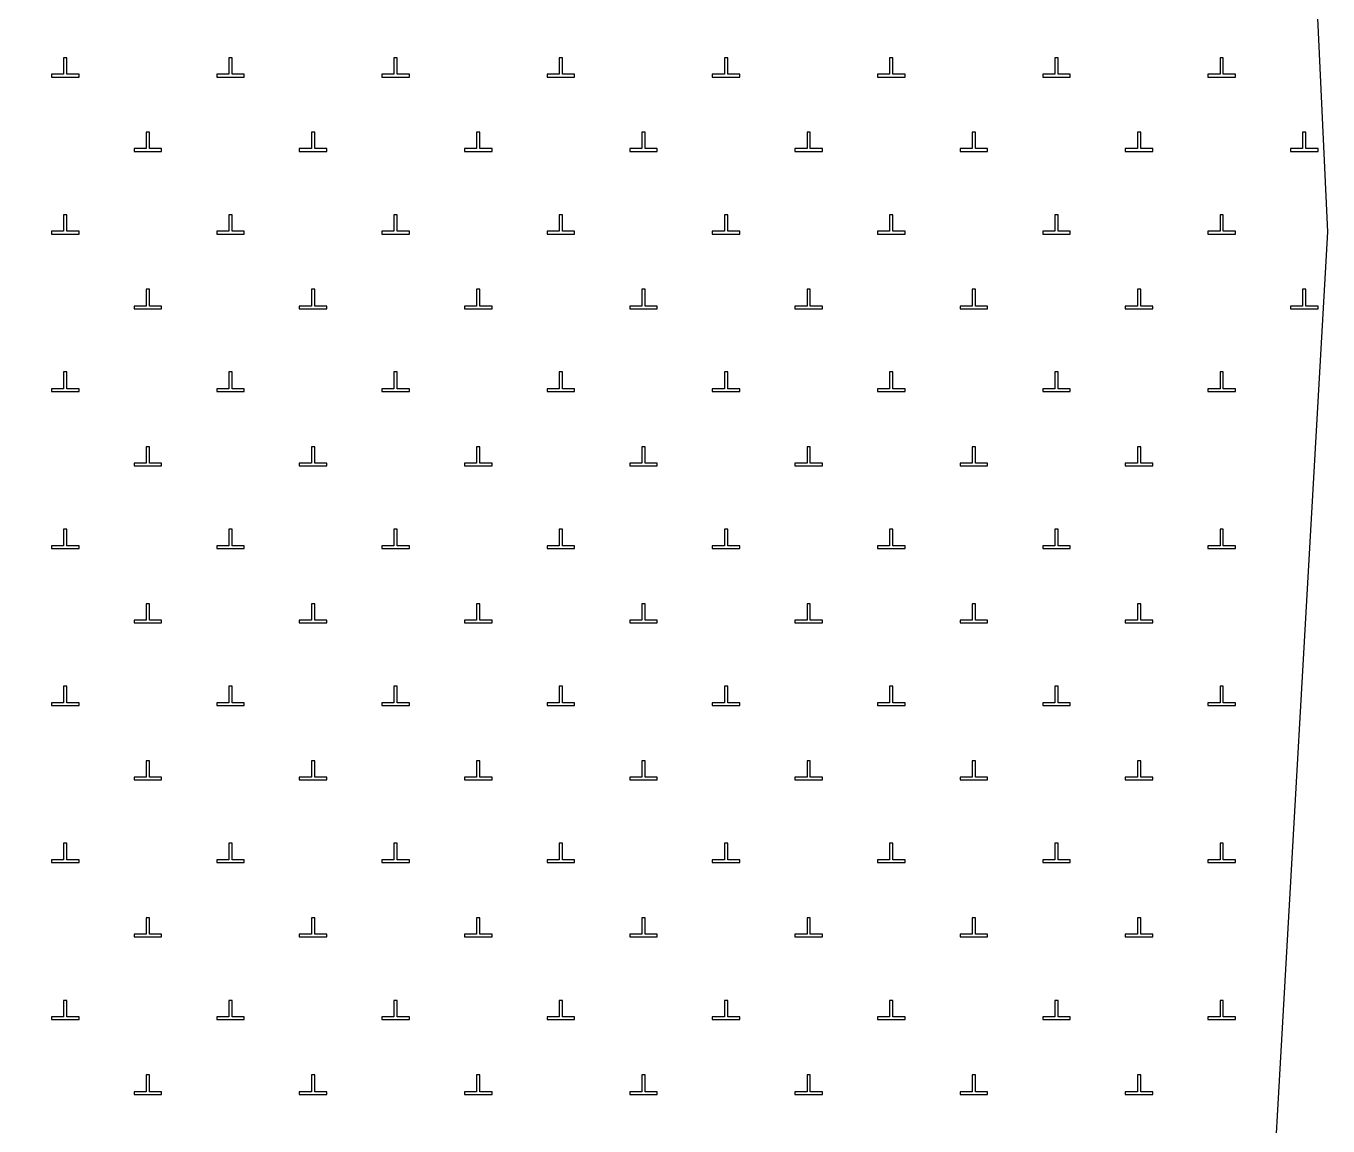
# Model space of a CAD drawing. Extents: x 550890 to 551618, y 1839259 to 1840146.
# Drawn here: x 551517.18 to 551540.82, y 1839929.7 to 1839949.67 of the extents above; entities that cross this region are included whole.
import ezdxf

# ---------------------------------------------------------------- set-up
doc = ezdxf.new("R2010")
doc.units = 0
doc.layers.add('Level 19', color=7, linetype='Continuous')
doc.layers.add('Level 23', color=7, linetype='Continuous')

msp = doc.modelspace()

# ---------------------------------------------------------------- linework, layer by layer
at = {"layer": 'Level 19'}
for p, q in [((551517.92, 1839949.09), (551517.86, 1839949.09)), ((551517.86, 1839949.09), (551517.86, 1839948.79)), ((551517.92, 1839948.79), (551517.92, 1839949.09)), ((551520.92, 1839949.09), (551520.86, 1839949.09)), ((551520.86, 1839949.09), (551520.86, 1839948.79)), ((551520.92, 1839948.79), (551520.92, 1839949.09)), ((551523.92, 1839949.09), (551523.86, 1839949.09)), ((551523.86, 1839949.09), (551523.86, 1839948.79)), ((551523.92, 1839948.79), (551523.92, 1839949.09)), ((551526.92, 1839949.09), (551526.86, 1839949.09)), ((551526.86, 1839949.09), (551526.86, 1839948.79)), ((551526.92, 1839948.79), (551526.92, 1839949.09)), ((551529.92, 1839949.09), (551529.86, 1839949.09)), ((551529.86, 1839949.09), (551529.86, 1839948.79)), ((551529.92, 1839948.79), (551529.92, 1839949.09)), ((551532.92, 1839949.09), (551532.86, 1839949.09)), ((551532.86, 1839949.09), (551532.86, 1839948.79)), ((551532.92, 1839948.79), (551532.92, 1839949.09)), ((551535.92, 1839949.09), (551535.86, 1839949.09)), ((551535.86, 1839949.09), (551535.86, 1839948.79)), ((551535.92, 1839948.79), (551535.92, 1839949.09)), ((551538.92, 1839949.09), (551538.86, 1839949.09)), ((551538.86, 1839949.09), (551538.86, 1839948.79)), ((551538.92, 1839948.79), (551538.92, 1839949.09)), ((551517.86, 1839948.79), (551517.64, 1839948.79)), ((551517.64, 1839948.79), (551517.64, 1839948.74)), ((551517.64, 1839948.74), (551518.14, 1839948.74)), ((551518.14, 1839948.79), (551517.92, 1839948.79)), ((551518.14, 1839948.74), (551518.14, 1839948.79)), ((551520.86, 1839948.79), (551520.64, 1839948.79)), ((551520.64, 1839948.79), (551520.64, 1839948.74)), ((551520.64, 1839948.74), (551521.14, 1839948.74)), ((551521.14, 1839948.79), (551520.92, 1839948.79)), ((551521.14, 1839948.74), (551521.14, 1839948.79)), ((551523.86, 1839948.79), (551523.64, 1839948.79)), ((551523.64, 1839948.79), (551523.64, 1839948.74)), ((551523.64, 1839948.74), (551524.14, 1839948.74)), ((551524.14, 1839948.79), (551523.92, 1839948.79)), ((551524.14, 1839948.74), (551524.14, 1839948.79)), ((551526.86, 1839948.79), (551526.64, 1839948.79)), ((551526.64, 1839948.79), (551526.64, 1839948.74)), ((551526.64, 1839948.74), (551527.14, 1839948.74)), ((551527.14, 1839948.79), (551526.92, 1839948.79)), ((551527.14, 1839948.74), (551527.14, 1839948.79)), ((551529.86, 1839948.79), (551529.64, 1839948.79)), ((551529.64, 1839948.79), (551529.64, 1839948.74)), ((551529.64, 1839948.74), (551530.14, 1839948.74)), ((551530.14, 1839948.79), (551529.92, 1839948.79)), ((551530.14, 1839948.74), (551530.14, 1839948.79)), ((551532.86, 1839948.79), (551532.64, 1839948.79)), ((551532.64, 1839948.79), (551532.64, 1839948.74)), ((551532.64, 1839948.74), (551533.14, 1839948.74)), ((551533.14, 1839948.79), (551532.92, 1839948.79)), ((551533.14, 1839948.74), (551533.14, 1839948.79)), ((551535.86, 1839948.79), (551535.64, 1839948.79)), ((551535.64, 1839948.79), (551535.64, 1839948.74)), ((551535.64, 1839948.74), (551536.14, 1839948.74)), ((551536.14, 1839948.79), (551535.92, 1839948.79)), ((551536.14, 1839948.74), (551536.14, 1839948.79)), ((551538.86, 1839948.79), (551538.64, 1839948.79)), ((551538.64, 1839948.79), (551538.64, 1839948.74)), ((551538.64, 1839948.74), (551539.14, 1839948.74)), ((551539.14, 1839948.79), (551538.92, 1839948.79)), ((551539.14, 1839948.74), (551539.14, 1839948.79)), ((551519.42, 1839947.74), (551519.36, 1839947.74)), ((551519.36, 1839947.74), (551519.36, 1839947.44)), ((551519.42, 1839947.44), (551519.42, 1839947.74)), ((551522.42, 1839947.74), (551522.36, 1839947.74)), ((551522.36, 1839947.74), (551522.36, 1839947.44)), ((551522.42, 1839947.44), (551522.42, 1839947.74)), ((551525.42, 1839947.74), (551525.36, 1839947.74)), ((551525.36, 1839947.74), (551525.36, 1839947.44)), ((551525.42, 1839947.44), (551525.42, 1839947.74)), ((551528.42, 1839947.74), (551528.36, 1839947.74)), ((551528.36, 1839947.74), (551528.36, 1839947.44)), ((551528.42, 1839947.44), (551528.42, 1839947.74)), ((551531.42, 1839947.74), (551531.36, 1839947.74)), ((551531.36, 1839947.74), (551531.36, 1839947.44)), ((551531.42, 1839947.44), (551531.42, 1839947.74)), ((551534.42, 1839947.74), (551534.36, 1839947.74)), ((551534.36, 1839947.74), (551534.36, 1839947.44)), ((551534.42, 1839947.44), (551534.42, 1839947.74)), ((551537.42, 1839947.74), (551537.36, 1839947.74)), ((551537.36, 1839947.74), (551537.36, 1839947.44)), ((551537.42, 1839947.44), (551537.42, 1839947.74)), ((551540.42, 1839947.74), (551540.36, 1839947.74)), ((551540.36, 1839947.74), (551540.36, 1839947.44)), ((551540.42, 1839947.44), (551540.42, 1839947.74)), ((551519.36, 1839947.44), (551519.14, 1839947.44)), ((551519.14, 1839947.44), (551519.14, 1839947.39)), ((551519.64, 1839947.44), (551519.42, 1839947.44)), ((551519.64, 1839947.39), (551519.64, 1839947.44)), ((551522.36, 1839947.44), (551522.14, 1839947.44)), ((551522.14, 1839947.44), (551522.14, 1839947.39)), ((551522.64, 1839947.44), (551522.42, 1839947.44)), ((551522.64, 1839947.39), (551522.64, 1839947.44)), ((551525.36, 1839947.44), (551525.14, 1839947.44)), ((551525.14, 1839947.44), (551525.14, 1839947.39)), ((551525.64, 1839947.44), (551525.42, 1839947.44)), ((551525.64, 1839947.39), (551525.64, 1839947.44)), ((551528.36, 1839947.44), (551528.14, 1839947.44)), ((551528.14, 1839947.44), (551528.14, 1839947.39)), ((551528.64, 1839947.44), (551528.42, 1839947.44)), ((551528.64, 1839947.39), (551528.64, 1839947.44)), ((551531.36, 1839947.44), (551531.14, 1839947.44)), ((551531.14, 1839947.44), (551531.14, 1839947.39)), ((551531.64, 1839947.44), (551531.42, 1839947.44)), ((551531.64, 1839947.39), (551531.64, 1839947.44)), ((551534.36, 1839947.44), (551534.14, 1839947.44)), ((551534.14, 1839947.44), (551534.14, 1839947.39)), ((551534.64, 1839947.44), (551534.42, 1839947.44)), ((551534.64, 1839947.39), (551534.64, 1839947.44)), ((551537.36, 1839947.44), (551537.14, 1839947.44)), ((551537.14, 1839947.44), (551537.14, 1839947.39)), ((551537.64, 1839947.44), (551537.42, 1839947.44)), ((551537.64, 1839947.39), (551537.64, 1839947.44)), ((551540.36, 1839947.44), (551540.14, 1839947.44)), ((551540.14, 1839947.44), (551540.14, 1839947.39)), ((551540.64, 1839947.44), (551540.42, 1839947.44)), ((551540.64, 1839947.39), (551540.64, 1839947.44)), ((551519.14, 1839947.39), (551519.64, 1839947.39)), ((551522.14, 1839947.39), (551522.64, 1839947.39)), ((551525.14, 1839947.39), (551525.64, 1839947.39)), ((551528.14, 1839947.39), (551528.64, 1839947.39)), ((551531.14, 1839947.39), (551531.64, 1839947.39)), ((551534.14, 1839947.39), (551534.64, 1839947.39)), ((551537.14, 1839947.39), (551537.64, 1839947.39)), ((551540.14, 1839947.39), (551540.64, 1839947.39)), ((551517.92, 1839946.24), (551517.86, 1839946.24)), ((551517.86, 1839946.24), (551517.86, 1839945.94)), ((551517.92, 1839945.94), (551517.92, 1839946.24)), ((551520.92, 1839946.24), (551520.86, 1839946.24)), ((551520.86, 1839946.24), (551520.86, 1839945.94)), ((551520.92, 1839945.94), (551520.92, 1839946.24)), ((551523.92, 1839946.24), (551523.86, 1839946.24)), ((551523.86, 1839946.24), (551523.86, 1839945.94)), ((551523.92, 1839945.94), (551523.92, 1839946.24)), ((551526.92, 1839946.24), (551526.86, 1839946.24)), ((551526.86, 1839946.24), (551526.86, 1839945.94)), ((551526.92, 1839945.94), (551526.92, 1839946.24)), ((551529.92, 1839946.24), (551529.86, 1839946.24)), ((551529.86, 1839946.24), (551529.86, 1839945.94)), ((551529.92, 1839945.94), (551529.92, 1839946.24)), ((551532.92, 1839946.24), (551532.86, 1839946.24)), ((551532.86, 1839946.24), (551532.86, 1839945.94)), ((551532.92, 1839945.94), (551532.92, 1839946.24)), ((551535.92, 1839946.24), (551535.86, 1839946.24)), ((551535.86, 1839946.24), (551535.86, 1839945.94)), ((551535.92, 1839945.94), (551535.92, 1839946.24)), ((551538.92, 1839946.24), (551538.86, 1839946.24)), ((551538.86, 1839946.24), (551538.86, 1839945.94)), ((551538.92, 1839945.94), (551538.92, 1839946.24)), ((551517.86, 1839945.94), (551517.64, 1839945.94)), ((551517.64, 1839945.94), (551517.64, 1839945.89)), ((551517.64, 1839945.89), (551518.14, 1839945.89)), ((551518.14, 1839945.94), (551517.92, 1839945.94)), ((551518.14, 1839945.89), (551518.14, 1839945.94)), ((551520.86, 1839945.94), (551520.64, 1839945.94)), ((551520.64, 1839945.94), (551520.64, 1839945.89)), ((551520.64, 1839945.89), (551521.14, 1839945.89)), ((551521.14, 1839945.94), (551520.92, 1839945.94)), ((551521.14, 1839945.89), (551521.14, 1839945.94)), ((551523.86, 1839945.94), (551523.64, 1839945.94)), ((551523.64, 1839945.94), (551523.64, 1839945.89)), ((551523.64, 1839945.89), (551524.14, 1839945.89)), ((551524.14, 1839945.94), (551523.92, 1839945.94)), ((551524.14, 1839945.89), (551524.14, 1839945.94)), ((551526.86, 1839945.94), (551526.64, 1839945.94)), ((551526.64, 1839945.94), (551526.64, 1839945.89)), ((551526.64, 1839945.89), (551527.14, 1839945.89)), ((551527.14, 1839945.94), (551526.92, 1839945.94)), ((551527.14, 1839945.89), (551527.14, 1839945.94)), ((551529.86, 1839945.94), (551529.64, 1839945.94)), ((551529.64, 1839945.94), (551529.64, 1839945.89)), ((551529.64, 1839945.89), (551530.14, 1839945.89)), ((551530.14, 1839945.94), (551529.92, 1839945.94)), ((551530.14, 1839945.89), (551530.14, 1839945.94)), ((551532.86, 1839945.94), (551532.64, 1839945.94)), ((551532.64, 1839945.94), (551532.64, 1839945.89)), ((551532.64, 1839945.89), (551533.14, 1839945.89)), ((551533.14, 1839945.94), (551532.92, 1839945.94)), ((551533.14, 1839945.89), (551533.14, 1839945.94)), ((551535.86, 1839945.94), (551535.64, 1839945.94)), ((551535.64, 1839945.94), (551535.64, 1839945.89)), ((551535.64, 1839945.89), (551536.14, 1839945.89)), ((551536.14, 1839945.94), (551535.92, 1839945.94)), ((551536.14, 1839945.89), (551536.14, 1839945.94)), ((551538.86, 1839945.94), (551538.64, 1839945.94)), ((551538.64, 1839945.94), (551538.64, 1839945.89)), ((551538.64, 1839945.89), (551539.14, 1839945.89)), ((551539.14, 1839945.94), (551538.92, 1839945.94)), ((551539.14, 1839945.89), (551539.14, 1839945.94)), ((551519.42, 1839944.89), (551519.36, 1839944.89)), ((551519.36, 1839944.89), (551519.36, 1839944.58)), ((551519.42, 1839944.58), (551519.42, 1839944.89)), ((551522.42, 1839944.89), (551522.36, 1839944.89)), ((551522.36, 1839944.89), (551522.36, 1839944.58)), ((551522.42, 1839944.58), (551522.42, 1839944.89)), ((551525.42, 1839944.89), (551525.36, 1839944.89)), ((551525.36, 1839944.89), (551525.36, 1839944.58)), ((551525.42, 1839944.58), (551525.42, 1839944.89)), ((551528.42, 1839944.89), (551528.36, 1839944.89)), ((551528.36, 1839944.89), (551528.36, 1839944.58)), ((551528.42, 1839944.58), (551528.42, 1839944.89)), ((551531.42, 1839944.89), (551531.36, 1839944.89)), ((551531.36, 1839944.89), (551531.36, 1839944.58)), ((551531.42, 1839944.58), (551531.42, 1839944.89)), ((551534.42, 1839944.89), (551534.36, 1839944.89)), ((551534.36, 1839944.89), (551534.36, 1839944.58)), ((551534.42, 1839944.58), (551534.42, 1839944.89)), ((551537.42, 1839944.89), (551537.36, 1839944.89)), ((551537.36, 1839944.89), (551537.36, 1839944.58)), ((551537.42, 1839944.58), (551537.42, 1839944.89)), ((551540.42, 1839944.89), (551540.36, 1839944.89)), ((551540.36, 1839944.89), (551540.36, 1839944.58)), ((551540.42, 1839944.58), (551540.42, 1839944.89)), ((551519.36, 1839944.58), (551519.14, 1839944.58)), ((551519.14, 1839944.58), (551519.14, 1839944.53)), ((551519.14, 1839944.53), (551519.64, 1839944.53)), ((551519.64, 1839944.58), (551519.42, 1839944.58)), ((551519.64, 1839944.53), (551519.64, 1839944.58)), ((551522.36, 1839944.58), (551522.14, 1839944.58)), ((551522.14, 1839944.58), (551522.14, 1839944.53)), ((551522.14, 1839944.53), (551522.64, 1839944.53)), ((551522.64, 1839944.58), (551522.42, 1839944.58)), ((551522.64, 1839944.53), (551522.64, 1839944.58)), ((551525.36, 1839944.58), (551525.14, 1839944.58)), ((551525.14, 1839944.58), (551525.14, 1839944.53)), ((551525.14, 1839944.53), (551525.64, 1839944.53)), ((551525.64, 1839944.58), (551525.42, 1839944.58)), ((551525.64, 1839944.53), (551525.64, 1839944.58)), ((551528.36, 1839944.58), (551528.14, 1839944.58)), ((551528.14, 1839944.58), (551528.14, 1839944.53)), ((551528.14, 1839944.53), (551528.64, 1839944.53)), ((551528.64, 1839944.58), (551528.42, 1839944.58)), ((551528.64, 1839944.53), (551528.64, 1839944.58)), ((551531.36, 1839944.58), (551531.14, 1839944.58)), ((551531.14, 1839944.58), (551531.14, 1839944.53)), ((551531.14, 1839944.53), (551531.64, 1839944.53)), ((551531.64, 1839944.58), (551531.42, 1839944.58)), ((551531.64, 1839944.53), (551531.64, 1839944.58)), ((551534.36, 1839944.58), (551534.14, 1839944.58)), ((551534.14, 1839944.58), (551534.14, 1839944.53)), ((551534.14, 1839944.53), (551534.64, 1839944.53)), ((551534.64, 1839944.58), (551534.42, 1839944.58)), ((551534.64, 1839944.53), (551534.64, 1839944.58)), ((551537.36, 1839944.58), (551537.14, 1839944.58)), ((551537.14, 1839944.58), (551537.14, 1839944.53)), ((551537.14, 1839944.53), (551537.64, 1839944.53)), ((551537.64, 1839944.58), (551537.42, 1839944.58)), ((551537.64, 1839944.53), (551537.64, 1839944.58)), ((551540.36, 1839944.58), (551540.14, 1839944.58)), ((551540.14, 1839944.58), (551540.14, 1839944.53)), ((551540.14, 1839944.53), (551540.64, 1839944.53)), ((551540.64, 1839944.58), (551540.42, 1839944.58)), ((551540.64, 1839944.53), (551540.64, 1839944.58)), ((551517.92, 1839943.39), (551517.86, 1839943.39)), ((551517.86, 1839943.39), (551517.86, 1839943.08)), ((551517.92, 1839943.08), (551517.92, 1839943.39)), ((551520.92, 1839943.39), (551520.86, 1839943.39)), ((551520.86, 1839943.39), (551520.86, 1839943.08)), ((551520.92, 1839943.08), (551520.92, 1839943.39)), ((551523.92, 1839943.39), (551523.86, 1839943.39)), ((551523.86, 1839943.39), (551523.86, 1839943.08)), ((551523.92, 1839943.08), (551523.92, 1839943.39)), ((551526.92, 1839943.39), (551526.86, 1839943.39)), ((551526.86, 1839943.39), (551526.86, 1839943.08)), ((551526.92, 1839943.08), (551526.92, 1839943.39)), ((551529.92, 1839943.39), (551529.86, 1839943.39)), ((551529.86, 1839943.39), (551529.86, 1839943.08)), ((551529.92, 1839943.08), (551529.92, 1839943.39)), ((551532.92, 1839943.39), (551532.86, 1839943.39)), ((551532.86, 1839943.39), (551532.86, 1839943.08)), ((551532.92, 1839943.08), (551532.92, 1839943.39)), ((551535.92, 1839943.39), (551535.86, 1839943.39)), ((551535.86, 1839943.39), (551535.86, 1839943.08)), ((551535.92, 1839943.08), (551535.92, 1839943.39)), ((551538.92, 1839943.39), (551538.86, 1839943.39)), ((551538.86, 1839943.39), (551538.86, 1839943.08)), ((551538.92, 1839943.08), (551538.92, 1839943.39)), ((551517.86, 1839943.08), (551517.64, 1839943.08)), ((551517.64, 1839943.08), (551517.64, 1839943.03)), ((551517.64, 1839943.03), (551518.14, 1839943.03)), ((551518.14, 1839943.08), (551517.92, 1839943.08)), ((551518.14, 1839943.03), (551518.14, 1839943.08)), ((551520.86, 1839943.08), (551520.64, 1839943.08)), ((551520.64, 1839943.08), (551520.64, 1839943.03)), ((551520.64, 1839943.03), (551521.14, 1839943.03)), ((551521.14, 1839943.08), (551520.92, 1839943.08)), ((551521.14, 1839943.03), (551521.14, 1839943.08)), ((551523.86, 1839943.08), (551523.64, 1839943.08)), ((551523.64, 1839943.08), (551523.64, 1839943.03)), ((551523.64, 1839943.03), (551524.14, 1839943.03)), ((551524.14, 1839943.08), (551523.92, 1839943.08)), ((551524.14, 1839943.03), (551524.14, 1839943.08)), ((551526.86, 1839943.08), (551526.64, 1839943.08)), ((551526.64, 1839943.08), (551526.64, 1839943.03)), ((551526.64, 1839943.03), (551527.14, 1839943.03)), ((551527.14, 1839943.08), (551526.92, 1839943.08)), ((551527.14, 1839943.03), (551527.14, 1839943.08)), ((551529.86, 1839943.08), (551529.64, 1839943.08)), ((551529.64, 1839943.08), (551529.64, 1839943.03)), ((551529.64, 1839943.03), (551530.14, 1839943.03)), ((551530.14, 1839943.08), (551529.92, 1839943.08)), ((551530.14, 1839943.03), (551530.14, 1839943.08)), ((551532.86, 1839943.08), (551532.64, 1839943.08)), ((551532.64, 1839943.08), (551532.64, 1839943.03)), ((551532.64, 1839943.03), (551533.14, 1839943.03)), ((551533.14, 1839943.08), (551532.92, 1839943.08)), ((551533.14, 1839943.03), (551533.14, 1839943.08)), ((551535.86, 1839943.08), (551535.64, 1839943.08)), ((551535.64, 1839943.08), (551535.64, 1839943.03)), ((551535.64, 1839943.03), (551536.14, 1839943.03)), ((551536.14, 1839943.08), (551535.92, 1839943.08)), ((551536.14, 1839943.03), (551536.14, 1839943.08)), ((551538.86, 1839943.08), (551538.64, 1839943.08)), ((551538.64, 1839943.08), (551538.64, 1839943.03)), ((551538.64, 1839943.03), (551539.14, 1839943.03)), ((551539.14, 1839943.08), (551538.92, 1839943.08)), ((551539.14, 1839943.03), (551539.14, 1839943.08)), ((551519.42, 1839942.03), (551519.36, 1839942.03)), ((551519.36, 1839942.03), (551519.36, 1839941.73)), ((551519.42, 1839941.73), (551519.42, 1839942.03)), ((551522.42, 1839942.03), (551522.36, 1839942.03)), ((551522.36, 1839942.03), (551522.36, 1839941.73)), ((551522.42, 1839941.73), (551522.42, 1839942.03)), ((551525.42, 1839942.03), (551525.36, 1839942.03)), ((551525.36, 1839942.03), (551525.36, 1839941.73)), ((551525.42, 1839941.73), (551525.42, 1839942.03)), ((551528.42, 1839942.03), (551528.36, 1839942.03)), ((551528.36, 1839942.03), (551528.36, 1839941.73)), ((551528.42, 1839941.73), (551528.42, 1839942.03)), ((551531.42, 1839942.03), (551531.36, 1839942.03)), ((551531.36, 1839942.03), (551531.36, 1839941.73)), ((551531.42, 1839941.73), (551531.42, 1839942.03)), ((551534.42, 1839942.03), (551534.36, 1839942.03)), ((551534.36, 1839942.03), (551534.36, 1839941.73)), ((551534.42, 1839941.73), (551534.42, 1839942.03)), ((551537.42, 1839942.03), (551537.36, 1839942.03)), ((551537.36, 1839942.03), (551537.36, 1839941.73)), ((551537.42, 1839941.73), (551537.42, 1839942.03)), ((551519.36, 1839941.73), (551519.14, 1839941.73)), ((551519.14, 1839941.73), (551519.14, 1839941.68)), ((551519.14, 1839941.68), (551519.64, 1839941.68)), ((551519.64, 1839941.73), (551519.42, 1839941.73)), ((551519.64, 1839941.68), (551519.64, 1839941.73)), ((551522.36, 1839941.73), (551522.14, 1839941.73)), ((551522.14, 1839941.73), (551522.14, 1839941.68)), ((551522.14, 1839941.68), (551522.64, 1839941.68)), ((551522.64, 1839941.73), (551522.42, 1839941.73)), ((551522.64, 1839941.68), (551522.64, 1839941.73)), ((551525.36, 1839941.73), (551525.14, 1839941.73)), ((551525.14, 1839941.73), (551525.14, 1839941.68)), ((551525.14, 1839941.68), (551525.64, 1839941.68)), ((551525.64, 1839941.73), (551525.42, 1839941.73)), ((551525.64, 1839941.68), (551525.64, 1839941.73)), ((551528.36, 1839941.73), (551528.14, 1839941.73)), ((551528.14, 1839941.73), (551528.14, 1839941.68)), ((551528.14, 1839941.68), (551528.64, 1839941.68)), ((551528.64, 1839941.73), (551528.42, 1839941.73)), ((551528.64, 1839941.68), (551528.64, 1839941.73)), ((551531.36, 1839941.73), (551531.14, 1839941.73)), ((551531.14, 1839941.73), (551531.14, 1839941.68)), ((551531.14, 1839941.68), (551531.64, 1839941.68)), ((551531.64, 1839941.73), (551531.42, 1839941.73)), ((551531.64, 1839941.68), (551531.64, 1839941.73)), ((551534.36, 1839941.73), (551534.14, 1839941.73)), ((551534.14, 1839941.73), (551534.14, 1839941.68)), ((551534.14, 1839941.68), (551534.64, 1839941.68)), ((551534.64, 1839941.73), (551534.42, 1839941.73)), ((551534.64, 1839941.68), (551534.64, 1839941.73)), ((551537.36, 1839941.73), (551537.14, 1839941.73)), ((551537.14, 1839941.73), (551537.14, 1839941.68)), ((551537.14, 1839941.68), (551537.64, 1839941.68)), ((551537.64, 1839941.73), (551537.42, 1839941.73)), ((551537.64, 1839941.68), (551537.64, 1839941.73)), ((551517.92, 1839940.53), (551517.86, 1839940.53)), ((551517.86, 1839940.53), (551517.86, 1839940.23)), ((551517.92, 1839940.23), (551517.92, 1839940.53)), ((551520.92, 1839940.53), (551520.86, 1839940.53)), ((551520.86, 1839940.53), (551520.86, 1839940.23)), ((551520.92, 1839940.23), (551520.92, 1839940.53)), ((551523.92, 1839940.53), (551523.86, 1839940.53)), ((551523.86, 1839940.53), (551523.86, 1839940.23)), ((551523.92, 1839940.23), (551523.92, 1839940.53)), ((551526.92, 1839940.53), (551526.86, 1839940.53)), ((551526.86, 1839940.53), (551526.86, 1839940.23)), ((551526.92, 1839940.23), (551526.92, 1839940.53)), ((551529.92, 1839940.53), (551529.86, 1839940.53)), ((551529.86, 1839940.53), (551529.86, 1839940.23)), ((551529.92, 1839940.23), (551529.92, 1839940.53)), ((551532.92, 1839940.53), (551532.86, 1839940.53)), ((551532.86, 1839940.53), (551532.86, 1839940.23)), ((551532.92, 1839940.23), (551532.92, 1839940.53)), ((551535.92, 1839940.53), (551535.86, 1839940.53)), ((551535.86, 1839940.53), (551535.86, 1839940.23)), ((551535.92, 1839940.23), (551535.92, 1839940.53)), ((551538.92, 1839940.53), (551538.86, 1839940.53)), ((551538.86, 1839940.53), (551538.86, 1839940.23)), ((551538.92, 1839940.23), (551538.92, 1839940.53)), ((551517.86, 1839940.23), (551517.64, 1839940.23)), ((551517.64, 1839940.23), (551517.64, 1839940.18)), ((551517.64, 1839940.18), (551518.14, 1839940.18)), ((551518.14, 1839940.23), (551517.92, 1839940.23)), ((551518.14, 1839940.18), (551518.14, 1839940.23)), ((551520.86, 1839940.23), (551520.64, 1839940.23)), ((551520.64, 1839940.23), (551520.64, 1839940.18)), ((551520.64, 1839940.18), (551521.14, 1839940.18)), ((551521.14, 1839940.23), (551520.92, 1839940.23)), ((551521.14, 1839940.18), (551521.14, 1839940.23)), ((551523.86, 1839940.23), (551523.64, 1839940.23)), ((551523.64, 1839940.23), (551523.64, 1839940.18)), ((551523.64, 1839940.18), (551524.14, 1839940.18)), ((551524.14, 1839940.23), (551523.92, 1839940.23)), ((551524.14, 1839940.18), (551524.14, 1839940.23)), ((551526.86, 1839940.23), (551526.64, 1839940.23)), ((551526.64, 1839940.23), (551526.64, 1839940.18)), ((551526.64, 1839940.18), (551527.14, 1839940.18)), ((551527.14, 1839940.23), (551526.92, 1839940.23)), ((551527.14, 1839940.18), (551527.14, 1839940.23)), ((551529.86, 1839940.23), (551529.64, 1839940.23)), ((551529.64, 1839940.23), (551529.64, 1839940.18)), ((551529.64, 1839940.18), (551530.14, 1839940.18)), ((551530.14, 1839940.23), (551529.92, 1839940.23)), ((551530.14, 1839940.18), (551530.14, 1839940.23)), ((551532.86, 1839940.23), (551532.64, 1839940.23)), ((551532.64, 1839940.23), (551532.64, 1839940.18)), ((551532.64, 1839940.18), (551533.14, 1839940.18)), ((551533.14, 1839940.23), (551532.92, 1839940.23)), ((551533.14, 1839940.18), (551533.14, 1839940.23)), ((551535.86, 1839940.23), (551535.64, 1839940.23)), ((551535.64, 1839940.23), (551535.64, 1839940.18)), ((551535.64, 1839940.18), (551536.14, 1839940.18)), ((551536.14, 1839940.23), (551535.92, 1839940.23)), ((551536.14, 1839940.18), (551536.14, 1839940.23)), ((551538.86, 1839940.23), (551538.64, 1839940.23)), ((551538.64, 1839940.23), (551538.64, 1839940.18)), ((551538.64, 1839940.18), (551539.14, 1839940.18)), ((551539.14, 1839940.23), (551538.92, 1839940.23)), ((551539.14, 1839940.18), (551539.14, 1839940.23)), ((551519.42, 1839939.18), (551519.36, 1839939.18)), ((551519.36, 1839939.18), (551519.36, 1839938.88)), ((551519.42, 1839938.88), (551519.42, 1839939.18)), ((551522.42, 1839939.18), (551522.36, 1839939.18)), ((551522.36, 1839939.18), (551522.36, 1839938.88)), ((551522.42, 1839938.88), (551522.42, 1839939.18)), ((551525.42, 1839939.18), (551525.36, 1839939.18)), ((551525.36, 1839939.18), (551525.36, 1839938.88)), ((551525.42, 1839938.88), (551525.42, 1839939.18)), ((551528.42, 1839939.18), (551528.36, 1839939.18)), ((551528.36, 1839939.18), (551528.36, 1839938.88)), ((551528.42, 1839938.88), (551528.42, 1839939.18)), ((551531.42, 1839939.18), (551531.36, 1839939.18)), ((551531.36, 1839939.18), (551531.36, 1839938.88)), ((551531.42, 1839938.88), (551531.42, 1839939.18)), ((551534.42, 1839939.18), (551534.36, 1839939.18)), ((551534.36, 1839939.18), (551534.36, 1839938.88)), ((551534.42, 1839938.88), (551534.42, 1839939.18)), ((551537.42, 1839939.18), (551537.36, 1839939.18)), ((551537.36, 1839939.18), (551537.36, 1839938.88)), ((551537.42, 1839938.88), (551537.42, 1839939.18)), ((551519.36, 1839938.88), (551519.14, 1839938.88)), ((551519.14, 1839938.88), (551519.14, 1839938.83)), ((551519.14, 1839938.83), (551519.64, 1839938.83)), ((551519.64, 1839938.88), (551519.42, 1839938.88)), ((551519.64, 1839938.83), (551519.64, 1839938.88)), ((551522.36, 1839938.88), (551522.14, 1839938.88)), ((551522.14, 1839938.88), (551522.14, 1839938.83)), ((551522.14, 1839938.83), (551522.64, 1839938.83)), ((551522.64, 1839938.88), (551522.42, 1839938.88)), ((551522.64, 1839938.83), (551522.64, 1839938.88)), ((551525.36, 1839938.88), (551525.14, 1839938.88)), ((551525.14, 1839938.88), (551525.14, 1839938.83)), ((551525.14, 1839938.83), (551525.64, 1839938.83)), ((551525.64, 1839938.88), (551525.42, 1839938.88)), ((551525.64, 1839938.83), (551525.64, 1839938.88)), ((551528.36, 1839938.88), (551528.14, 1839938.88)), ((551528.14, 1839938.88), (551528.14, 1839938.83)), ((551528.14, 1839938.83), (551528.64, 1839938.83)), ((551528.64, 1839938.88), (551528.42, 1839938.88)), ((551528.64, 1839938.83), (551528.64, 1839938.88)), ((551531.36, 1839938.88), (551531.14, 1839938.88)), ((551531.14, 1839938.88), (551531.14, 1839938.83)), ((551531.14, 1839938.83), (551531.64, 1839938.83)), ((551531.64, 1839938.88), (551531.42, 1839938.88)), ((551531.64, 1839938.83), (551531.64, 1839938.88)), ((551534.36, 1839938.88), (551534.14, 1839938.88)), ((551534.14, 1839938.88), (551534.14, 1839938.83)), ((551534.14, 1839938.83), (551534.64, 1839938.83)), ((551534.64, 1839938.88), (551534.42, 1839938.88)), ((551534.64, 1839938.83), (551534.64, 1839938.88)), ((551537.36, 1839938.88), (551537.14, 1839938.88)), ((551537.14, 1839938.88), (551537.14, 1839938.83)), ((551537.14, 1839938.83), (551537.64, 1839938.83)), ((551537.64, 1839938.88), (551537.42, 1839938.88)), ((551537.64, 1839938.83), (551537.64, 1839938.88)), ((551517.92, 1839937.68), (551517.86, 1839937.68)), ((551517.86, 1839937.68), (551517.86, 1839937.38)), ((551517.92, 1839937.38), (551517.92, 1839937.68)), ((551520.92, 1839937.68), (551520.86, 1839937.68)), ((551520.86, 1839937.68), (551520.86, 1839937.38)), ((551520.92, 1839937.38), (551520.92, 1839937.68)), ((551523.92, 1839937.68), (551523.86, 1839937.68)), ((551523.86, 1839937.68), (551523.86, 1839937.38)), ((551523.92, 1839937.38), (551523.92, 1839937.68)), ((551526.92, 1839937.68), (551526.86, 1839937.68)), ((551526.86, 1839937.68), (551526.86, 1839937.38)), ((551526.92, 1839937.38), (551526.92, 1839937.68)), ((551529.92, 1839937.68), (551529.86, 1839937.68)), ((551529.86, 1839937.68), (551529.86, 1839937.38)), ((551529.92, 1839937.38), (551529.92, 1839937.68)), ((551532.92, 1839937.68), (551532.86, 1839937.68)), ((551532.86, 1839937.68), (551532.86, 1839937.38)), ((551532.92, 1839937.38), (551532.92, 1839937.68)), ((551535.92, 1839937.68), (551535.86, 1839937.68)), ((551535.86, 1839937.68), (551535.86, 1839937.38)), ((551535.92, 1839937.38), (551535.92, 1839937.68)), ((551538.92, 1839937.68), (551538.86, 1839937.68)), ((551538.86, 1839937.68), (551538.86, 1839937.38)), ((551538.92, 1839937.38), (551538.92, 1839937.68)), ((551517.86, 1839937.38), (551517.64, 1839937.38)), ((551517.64, 1839937.38), (551517.64, 1839937.33)), ((551517.64, 1839937.33), (551518.14, 1839937.33)), ((551518.14, 1839937.38), (551517.92, 1839937.38)), ((551518.14, 1839937.33), (551518.14, 1839937.38)), ((551520.86, 1839937.38), (551520.64, 1839937.38)), ((551520.64, 1839937.38), (551520.64, 1839937.33)), ((551520.64, 1839937.33), (551521.14, 1839937.33)), ((551521.14, 1839937.38), (551520.92, 1839937.38)), ((551521.14, 1839937.33), (551521.14, 1839937.38)), ((551523.86, 1839937.38), (551523.64, 1839937.38)), ((551523.64, 1839937.38), (551523.64, 1839937.33)), ((551523.64, 1839937.33), (551524.14, 1839937.33)), ((551524.14, 1839937.38), (551523.92, 1839937.38)), ((551524.14, 1839937.33), (551524.14, 1839937.38)), ((551526.86, 1839937.38), (551526.64, 1839937.38)), ((551526.64, 1839937.38), (551526.64, 1839937.33)), ((551526.64, 1839937.33), (551527.14, 1839937.33)), ((551527.14, 1839937.38), (551526.92, 1839937.38)), ((551527.14, 1839937.33), (551527.14, 1839937.38)), ((551529.86, 1839937.38), (551529.64, 1839937.38)), ((551529.64, 1839937.38), (551529.64, 1839937.33)), ((551529.64, 1839937.33), (551530.14, 1839937.33)), ((551530.14, 1839937.38), (551529.92, 1839937.38)), ((551530.14, 1839937.33), (551530.14, 1839937.38)), ((551532.86, 1839937.38), (551532.64, 1839937.38)), ((551532.64, 1839937.38), (551532.64, 1839937.33)), ((551532.64, 1839937.33), (551533.14, 1839937.33)), ((551533.14, 1839937.38), (551532.92, 1839937.38)), ((551533.14, 1839937.33), (551533.14, 1839937.38)), ((551535.86, 1839937.38), (551535.64, 1839937.38)), ((551535.64, 1839937.38), (551535.64, 1839937.33)), ((551535.64, 1839937.33), (551536.14, 1839937.33)), ((551536.14, 1839937.38), (551535.92, 1839937.38)), ((551536.14, 1839937.33), (551536.14, 1839937.38)), ((551538.86, 1839937.38), (551538.64, 1839937.38)), ((551538.64, 1839937.38), (551538.64, 1839937.33)), ((551538.64, 1839937.33), (551539.14, 1839937.33)), ((551539.14, 1839937.38), (551538.92, 1839937.38)), ((551539.14, 1839937.33), (551539.14, 1839937.38)), ((551519.42, 1839936.33), (551519.36, 1839936.33)), ((551519.36, 1839936.33), (551519.36, 1839936.03)), ((551519.42, 1839936.03), (551519.42, 1839936.33)), ((551522.42, 1839936.33), (551522.36, 1839936.33)), ((551522.36, 1839936.33), (551522.36, 1839936.03)), ((551522.42, 1839936.03), (551522.42, 1839936.33)), ((551525.42, 1839936.33), (551525.36, 1839936.33)), ((551525.36, 1839936.33), (551525.36, 1839936.03)), ((551525.42, 1839936.03), (551525.42, 1839936.33)), ((551528.42, 1839936.33), (551528.36, 1839936.33)), ((551528.36, 1839936.33), (551528.36, 1839936.03)), ((551528.42, 1839936.03), (551528.42, 1839936.33)), ((551531.42, 1839936.33), (551531.36, 1839936.33)), ((551531.36, 1839936.33), (551531.36, 1839936.03)), ((551531.42, 1839936.03), (551531.42, 1839936.33)), ((551534.42, 1839936.33), (551534.36, 1839936.33)), ((551534.36, 1839936.33), (551534.36, 1839936.03)), ((551534.42, 1839936.03), (551534.42, 1839936.33)), ((551537.42, 1839936.33), (551537.36, 1839936.33)), ((551537.36, 1839936.33), (551537.36, 1839936.03)), ((551537.42, 1839936.03), (551537.42, 1839936.33)), ((551519.36, 1839936.03), (551519.14, 1839936.03)), ((551519.14, 1839936.03), (551519.14, 1839935.98)), ((551519.14, 1839935.98), (551519.64, 1839935.98)), ((551519.64, 1839936.03), (551519.42, 1839936.03)), ((551519.64, 1839935.98), (551519.64, 1839936.03)), ((551522.36, 1839936.03), (551522.14, 1839936.03)), ((551522.14, 1839936.03), (551522.14, 1839935.98)), ((551522.14, 1839935.98), (551522.64, 1839935.98)), ((551522.64, 1839936.03), (551522.42, 1839936.03)), ((551522.64, 1839935.98), (551522.64, 1839936.03)), ((551525.36, 1839936.03), (551525.14, 1839936.03)), ((551525.14, 1839936.03), (551525.14, 1839935.98)), ((551525.14, 1839935.98), (551525.64, 1839935.98)), ((551525.64, 1839936.03), (551525.42, 1839936.03)), ((551525.64, 1839935.98), (551525.64, 1839936.03)), ((551528.36, 1839936.03), (551528.14, 1839936.03)), ((551528.14, 1839936.03), (551528.14, 1839935.98)), ((551528.14, 1839935.98), (551528.64, 1839935.98)), ((551528.64, 1839936.03), (551528.42, 1839936.03)), ((551528.64, 1839935.98), (551528.64, 1839936.03)), ((551531.36, 1839936.03), (551531.14, 1839936.03)), ((551531.14, 1839936.03), (551531.14, 1839935.98)), ((551531.14, 1839935.98), (551531.64, 1839935.98)), ((551531.64, 1839936.03), (551531.42, 1839936.03)), ((551531.64, 1839935.98), (551531.64, 1839936.03)), ((551534.36, 1839936.03), (551534.14, 1839936.03)), ((551534.14, 1839936.03), (551534.14, 1839935.98)), ((551534.14, 1839935.98), (551534.64, 1839935.98)), ((551534.64, 1839936.03), (551534.42, 1839936.03)), ((551534.64, 1839935.98), (551534.64, 1839936.03)), ((551537.36, 1839936.03), (551537.14, 1839936.03)), ((551537.14, 1839936.03), (551537.14, 1839935.98)), ((551537.14, 1839935.98), (551537.64, 1839935.98)), ((551537.64, 1839936.03), (551537.42, 1839936.03)), ((551537.64, 1839935.98), (551537.64, 1839936.03)), ((551517.92, 1839934.83), (551517.86, 1839934.83)), ((551517.86, 1839934.83), (551517.86, 1839934.53)), ((551517.92, 1839934.53), (551517.92, 1839934.83)), ((551520.92, 1839934.83), (551520.86, 1839934.83)), ((551520.86, 1839934.83), (551520.86, 1839934.53)), ((551520.92, 1839934.53), (551520.92, 1839934.83)), ((551523.92, 1839934.83), (551523.86, 1839934.83)), ((551523.86, 1839934.83), (551523.86, 1839934.53)), ((551523.92, 1839934.53), (551523.92, 1839934.83)), ((551526.92, 1839934.83), (551526.86, 1839934.83)), ((551526.86, 1839934.83), (551526.86, 1839934.53)), ((551526.92, 1839934.53), (551526.92, 1839934.83)), ((551529.92, 1839934.83), (551529.86, 1839934.83)), ((551529.86, 1839934.83), (551529.86, 1839934.53)), ((551529.92, 1839934.53), (551529.92, 1839934.83)), ((551532.92, 1839934.83), (551532.86, 1839934.83)), ((551532.86, 1839934.83), (551532.86, 1839934.53)), ((551532.92, 1839934.53), (551532.92, 1839934.83)), ((551535.92, 1839934.83), (551535.86, 1839934.83)), ((551535.86, 1839934.83), (551535.86, 1839934.53)), ((551535.92, 1839934.53), (551535.92, 1839934.83)), ((551538.92, 1839934.83), (551538.86, 1839934.83)), ((551538.86, 1839934.83), (551538.86, 1839934.53)), ((551538.92, 1839934.53), (551538.92, 1839934.83)), ((551517.86, 1839934.53), (551517.64, 1839934.53)), ((551517.64, 1839934.53), (551517.64, 1839934.48)), ((551517.64, 1839934.48), (551518.14, 1839934.48)), ((551518.14, 1839934.53), (551517.92, 1839934.53)), ((551518.14, 1839934.48), (551518.14, 1839934.53)), ((551520.86, 1839934.53), (551520.64, 1839934.53)), ((551520.64, 1839934.53), (551520.64, 1839934.48)), ((551520.64, 1839934.48), (551521.14, 1839934.48)), ((551521.14, 1839934.53), (551520.92, 1839934.53)), ((551521.14, 1839934.48), (551521.14, 1839934.53)), ((551523.86, 1839934.53), (551523.64, 1839934.53)), ((551523.64, 1839934.53), (551523.64, 1839934.48)), ((551523.64, 1839934.48), (551524.14, 1839934.48)), ((551524.14, 1839934.53), (551523.92, 1839934.53)), ((551524.14, 1839934.48), (551524.14, 1839934.53)), ((551526.86, 1839934.53), (551526.64, 1839934.53)), ((551526.64, 1839934.53), (551526.64, 1839934.48)), ((551526.64, 1839934.48), (551527.14, 1839934.48)), ((551527.14, 1839934.53), (551526.92, 1839934.53)), ((551527.14, 1839934.48), (551527.14, 1839934.53)), ((551529.86, 1839934.53), (551529.64, 1839934.53)), ((551529.64, 1839934.53), (551529.64, 1839934.48)), ((551529.64, 1839934.48), (551530.14, 1839934.48)), ((551530.14, 1839934.53), (551529.92, 1839934.53)), ((551530.14, 1839934.48), (551530.14, 1839934.53)), ((551532.86, 1839934.53), (551532.64, 1839934.53)), ((551532.64, 1839934.53), (551532.64, 1839934.48)), ((551532.64, 1839934.48), (551533.14, 1839934.48)), ((551533.14, 1839934.53), (551532.92, 1839934.53)), ((551533.14, 1839934.48), (551533.14, 1839934.53)), ((551535.86, 1839934.53), (551535.64, 1839934.53)), ((551535.64, 1839934.53), (551535.64, 1839934.48)), ((551535.64, 1839934.48), (551536.14, 1839934.48)), ((551536.14, 1839934.53), (551535.92, 1839934.53)), ((551536.14, 1839934.48), (551536.14, 1839934.53)), ((551538.86, 1839934.53), (551538.64, 1839934.53)), ((551538.64, 1839934.53), (551538.64, 1839934.48)), ((551538.64, 1839934.48), (551539.14, 1839934.48)), ((551539.14, 1839934.53), (551538.92, 1839934.53)), ((551539.14, 1839934.48), (551539.14, 1839934.53)), ((551519.42, 1839933.48), (551519.36, 1839933.48)), ((551519.36, 1839933.48), (551519.36, 1839933.18)), ((551519.42, 1839933.18), (551519.42, 1839933.48)), ((551522.42, 1839933.48), (551522.36, 1839933.48)), ((551522.36, 1839933.48), (551522.36, 1839933.18)), ((551522.42, 1839933.18), (551522.42, 1839933.48)), ((551525.42, 1839933.48), (551525.36, 1839933.48)), ((551525.36, 1839933.48), (551525.36, 1839933.18)), ((551525.42, 1839933.18), (551525.42, 1839933.48)), ((551528.42, 1839933.48), (551528.36, 1839933.48)), ((551528.36, 1839933.48), (551528.36, 1839933.18)), ((551528.42, 1839933.18), (551528.42, 1839933.48)), ((551531.42, 1839933.48), (551531.36, 1839933.48)), ((551531.36, 1839933.48), (551531.36, 1839933.18)), ((551531.42, 1839933.18), (551531.42, 1839933.48)), ((551534.42, 1839933.48), (551534.36, 1839933.48)), ((551534.36, 1839933.48), (551534.36, 1839933.18)), ((551534.42, 1839933.18), (551534.42, 1839933.48)), ((551537.42, 1839933.48), (551537.36, 1839933.48)), ((551537.36, 1839933.48), (551537.36, 1839933.18)), ((551537.42, 1839933.18), (551537.42, 1839933.48)), ((551519.36, 1839933.18), (551519.14, 1839933.18)), ((551519.14, 1839933.18), (551519.14, 1839933.13)), ((551519.14, 1839933.13), (551519.64, 1839933.13)), ((551519.64, 1839933.18), (551519.42, 1839933.18)), ((551519.64, 1839933.13), (551519.64, 1839933.18)), ((551522.36, 1839933.18), (551522.14, 1839933.18)), ((551522.14, 1839933.18), (551522.14, 1839933.13)), ((551522.14, 1839933.13), (551522.64, 1839933.13)), ((551522.64, 1839933.18), (551522.42, 1839933.18)), ((551522.64, 1839933.13), (551522.64, 1839933.18)), ((551525.36, 1839933.18), (551525.14, 1839933.18)), ((551525.14, 1839933.18), (551525.14, 1839933.13)), ((551525.14, 1839933.13), (551525.64, 1839933.13)), ((551525.64, 1839933.18), (551525.42, 1839933.18)), ((551525.64, 1839933.13), (551525.64, 1839933.18)), ((551528.36, 1839933.18), (551528.14, 1839933.18)), ((551528.14, 1839933.18), (551528.14, 1839933.13)), ((551528.14, 1839933.13), (551528.64, 1839933.13)), ((551528.64, 1839933.18), (551528.42, 1839933.18)), ((551528.64, 1839933.13), (551528.64, 1839933.18)), ((551531.36, 1839933.18), (551531.14, 1839933.18)), ((551531.14, 1839933.18), (551531.14, 1839933.13)), ((551531.14, 1839933.13), (551531.64, 1839933.13)), ((551531.64, 1839933.18), (551531.42, 1839933.18)), ((551531.64, 1839933.13), (551531.64, 1839933.18)), ((551534.36, 1839933.18), (551534.14, 1839933.18)), ((551534.14, 1839933.18), (551534.14, 1839933.13)), ((551534.14, 1839933.13), (551534.64, 1839933.13)), ((551534.64, 1839933.18), (551534.42, 1839933.18)), ((551534.64, 1839933.13), (551534.64, 1839933.18)), ((551537.36, 1839933.18), (551537.14, 1839933.18)), ((551537.14, 1839933.18), (551537.14, 1839933.13)), ((551537.14, 1839933.13), (551537.64, 1839933.13)), ((551537.64, 1839933.18), (551537.42, 1839933.18)), ((551537.64, 1839933.13), (551537.64, 1839933.18)), ((551517.92, 1839931.98), (551517.86, 1839931.98)), ((551517.86, 1839931.98), (551517.86, 1839931.68)), ((551517.92, 1839931.68), (551517.92, 1839931.98)), ((551520.92, 1839931.98), (551520.86, 1839931.98)), ((551520.86, 1839931.98), (551520.86, 1839931.68)), ((551520.92, 1839931.68), (551520.92, 1839931.98)), ((551523.92, 1839931.98), (551523.86, 1839931.98)), ((551523.86, 1839931.98), (551523.86, 1839931.68)), ((551523.92, 1839931.68), (551523.92, 1839931.98)), ((551526.92, 1839931.98), (551526.86, 1839931.98)), ((551526.86, 1839931.98), (551526.86, 1839931.68)), ((551526.92, 1839931.68), (551526.92, 1839931.98)), ((551529.92, 1839931.98), (551529.86, 1839931.98)), ((551529.86, 1839931.98), (551529.86, 1839931.68)), ((551529.92, 1839931.68), (551529.92, 1839931.98)), ((551532.92, 1839931.98), (551532.86, 1839931.98)), ((551532.86, 1839931.98), (551532.86, 1839931.68)), ((551532.92, 1839931.68), (551532.92, 1839931.98)), ((551535.92, 1839931.98), (551535.86, 1839931.98)), ((551535.86, 1839931.98), (551535.86, 1839931.68)), ((551535.92, 1839931.68), (551535.92, 1839931.98)), ((551538.92, 1839931.98), (551538.86, 1839931.98)), ((551538.86, 1839931.98), (551538.86, 1839931.68)), ((551538.92, 1839931.68), (551538.92, 1839931.98)), ((551517.86, 1839931.68), (551517.64, 1839931.68)), ((551517.64, 1839931.68), (551517.64, 1839931.63)), ((551517.64, 1839931.63), (551518.14, 1839931.63)), ((551518.14, 1839931.68), (551517.92, 1839931.68)), ((551518.14, 1839931.63), (551518.14, 1839931.68)), ((551520.86, 1839931.68), (551520.64, 1839931.68)), ((551520.64, 1839931.68), (551520.64, 1839931.63)), ((551520.64, 1839931.63), (551521.14, 1839931.63)), ((551521.14, 1839931.68), (551520.92, 1839931.68)), ((551521.14, 1839931.63), (551521.14, 1839931.68)), ((551523.86, 1839931.68), (551523.64, 1839931.68)), ((551523.64, 1839931.68), (551523.64, 1839931.63)), ((551523.64, 1839931.63), (551524.14, 1839931.63)), ((551524.14, 1839931.68), (551523.92, 1839931.68)), ((551524.14, 1839931.63), (551524.14, 1839931.68)), ((551526.86, 1839931.68), (551526.64, 1839931.68)), ((551526.64, 1839931.68), (551526.64, 1839931.63)), ((551526.64, 1839931.63), (551527.14, 1839931.63)), ((551527.14, 1839931.68), (551526.92, 1839931.68)), ((551527.14, 1839931.63), (551527.14, 1839931.68)), ((551529.86, 1839931.68), (551529.64, 1839931.68)), ((551529.64, 1839931.68), (551529.64, 1839931.63)), ((551529.64, 1839931.63), (551530.14, 1839931.63)), ((551530.14, 1839931.68), (551529.92, 1839931.68)), ((551530.14, 1839931.63), (551530.14, 1839931.68)), ((551532.86, 1839931.68), (551532.64, 1839931.68)), ((551532.64, 1839931.68), (551532.64, 1839931.63)), ((551532.64, 1839931.63), (551533.14, 1839931.63)), ((551533.14, 1839931.68), (551532.92, 1839931.68)), ((551533.14, 1839931.63), (551533.14, 1839931.68)), ((551535.86, 1839931.68), (551535.64, 1839931.68)), ((551535.64, 1839931.68), (551535.64, 1839931.63)), ((551535.64, 1839931.63), (551536.14, 1839931.63)), ((551536.14, 1839931.68), (551535.92, 1839931.68)), ((551536.14, 1839931.63), (551536.14, 1839931.68)), ((551538.86, 1839931.68), (551538.64, 1839931.68)), ((551538.64, 1839931.68), (551538.64, 1839931.63)), ((551538.64, 1839931.63), (551539.14, 1839931.63)), ((551539.14, 1839931.68), (551538.92, 1839931.68)), ((551539.14, 1839931.63), (551539.14, 1839931.68)), ((551519.42, 1839930.63), (551519.36, 1839930.63)), ((551519.36, 1839930.63), (551519.36, 1839930.32)), ((551519.42, 1839930.32), (551519.42, 1839930.63)), ((551522.42, 1839930.63), (551522.36, 1839930.63)), ((551522.36, 1839930.63), (551522.36, 1839930.32)), ((551522.42, 1839930.32), (551522.42, 1839930.63)), ((551525.42, 1839930.63), (551525.36, 1839930.63)), ((551525.36, 1839930.63), (551525.36, 1839930.32)), ((551525.42, 1839930.32), (551525.42, 1839930.63)), ((551528.42, 1839930.63), (551528.36, 1839930.63)), ((551528.36, 1839930.63), (551528.36, 1839930.32)), ((551528.42, 1839930.32), (551528.42, 1839930.63)), ((551531.42, 1839930.63), (551531.36, 1839930.63)), ((551531.36, 1839930.63), (551531.36, 1839930.32)), ((551531.42, 1839930.32), (551531.42, 1839930.63)), ((551534.42, 1839930.63), (551534.36, 1839930.63)), ((551534.36, 1839930.63), (551534.36, 1839930.32)), ((551534.42, 1839930.32), (551534.42, 1839930.63)), ((551537.42, 1839930.63), (551537.36, 1839930.63)), ((551537.36, 1839930.63), (551537.36, 1839930.32)), ((551537.42, 1839930.32), (551537.42, 1839930.63)), ((551519.36, 1839930.32), (551519.14, 1839930.32)), ((551519.14, 1839930.32), (551519.14, 1839930.27)), ((551519.14, 1839930.27), (551519.64, 1839930.27)), ((551519.64, 1839930.32), (551519.42, 1839930.32)), ((551519.64, 1839930.27), (551519.64, 1839930.32)), ((551522.36, 1839930.32), (551522.14, 1839930.32)), ((551522.14, 1839930.32), (551522.14, 1839930.27)), ((551522.14, 1839930.27), (551522.64, 1839930.27)), ((551522.64, 1839930.32), (551522.42, 1839930.32)), ((551522.64, 1839930.27), (551522.64, 1839930.32)), ((551525.36, 1839930.32), (551525.14, 1839930.32)), ((551525.14, 1839930.32), (551525.14, 1839930.27)), ((551525.14, 1839930.27), (551525.64, 1839930.27)), ((551525.64, 1839930.32), (551525.42, 1839930.32)), ((551525.64, 1839930.27), (551525.64, 1839930.32)), ((551528.36, 1839930.32), (551528.14, 1839930.32)), ((551528.14, 1839930.32), (551528.14, 1839930.27)), ((551528.14, 1839930.27), (551528.64, 1839930.27)), ((551528.64, 1839930.32), (551528.42, 1839930.32)), ((551528.64, 1839930.27), (551528.64, 1839930.32)), ((551531.36, 1839930.32), (551531.14, 1839930.32)), ((551531.14, 1839930.32), (551531.14, 1839930.27)), ((551531.14, 1839930.27), (551531.64, 1839930.27)), ((551531.64, 1839930.32), (551531.42, 1839930.32)), ((551531.64, 1839930.27), (551531.64, 1839930.32)), ((551534.36, 1839930.32), (551534.14, 1839930.32)), ((551534.14, 1839930.32), (551534.14, 1839930.27)), ((551534.14, 1839930.27), (551534.64, 1839930.27)), ((551534.64, 1839930.32), (551534.42, 1839930.32)), ((551534.64, 1839930.27), (551534.64, 1839930.32)), ((551537.36, 1839930.32), (551537.14, 1839930.32)), ((551537.14, 1839930.32), (551537.14, 1839930.27)), ((551537.14, 1839930.27), (551537.64, 1839930.27)), ((551537.64, 1839930.32), (551537.42, 1839930.32)), ((551537.64, 1839930.27), (551537.64, 1839930.32))]:
    msp.add_line(p, q, dxfattribs=at)
at = {"layer": 'Level 23'}
msp.add_lwpolyline([(551536.48, 1839869.75), (551540.82, 1839945.93), (551540.38, 1839955.25), (551538.81, 1839963.99), (551536.79, 1839970.12), (551532.43, 1839978.75), (551527.81, 1839986.2), (551521.78, 1839991.93), (551515.92, 1839996.51), (551468.78, 1840031.67), (551456.7, 1840040.77), (551447.59, 1840048.84), (551426.95, 1840066.64), (551402.18, 1840086.48), (551380.41, 1840102.63)], dxfattribs=at)

doc.saveas('drawing.dxf')
